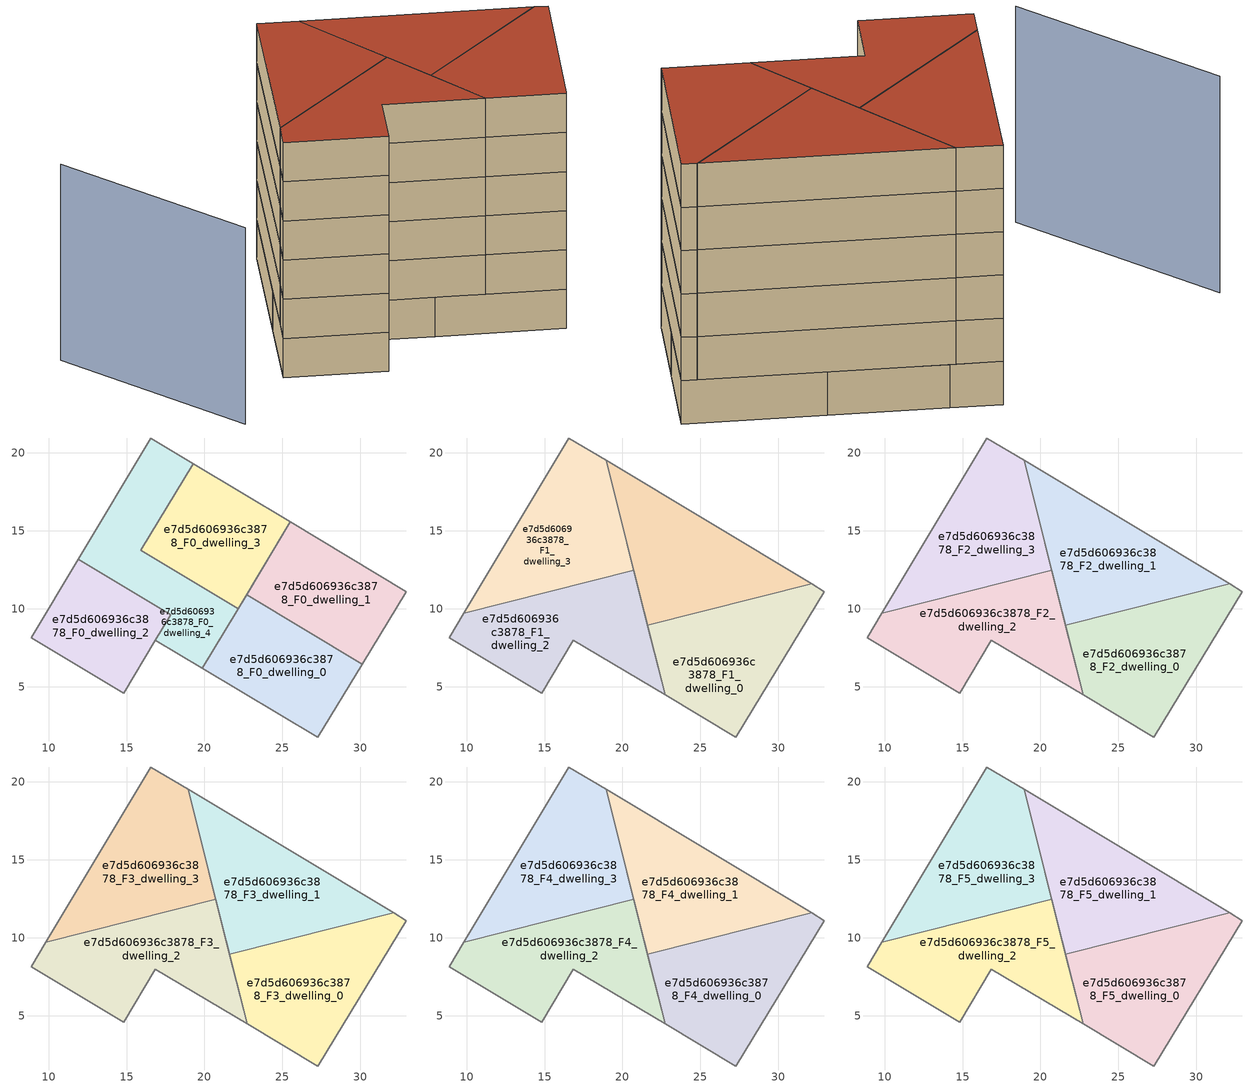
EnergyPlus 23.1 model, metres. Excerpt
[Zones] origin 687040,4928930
e7d5d606936c3878_F0_dwelling_0
 floor ground (EU_floor_Construction): 30.11,6.44 27.27,1.77 19.87,6.18 22.7,10.89 z0
 wall adiabatic (EU_wall_Construction): 22.7,10.89 19.87,6.18 27.27,1.77 30.11,6.44 z0:3
 wall to e7d5d606936c3878_F0_dwelling_1 (EU_wall_Construction): 30.11,6.44 22.7,10.89 z0:3
e7d5d606936c3878_F0_dwelling_1
 floor ground (EU_floor_Construction): 32.96,11.1 30.11,6.44 22.7,10.89 25.51,15.57 z0
 wall adiabatic (EU_wall_Construction): 30.11,6.44 32.96,11.1 25.51,15.57 22.7,10.89 z0:3
e7d5d606936c3878_F0_dwelling_2
 floor ground (EU_floor_Construction): 17.83,9.61 14.81,4.58 8.88,8.13 11.9,13.17 z0
 wall adiabatic (EU_wall_Construction): 17.83,9.61 11.9,13.17 8.88,8.13 14.81,4.58 16.84,7.98 z0:3
 wall to e7d5d606936c3878_F0_dwelling_4 (EU_wall_Construction): 16.85,7.98 17.83,9.61 z0:3
e7d5d606936c3878_F0_dwelling_3
 floor ground (EU_floor_Construction): 25.51,15.57 22.16,9.99 15.92,13.74 19.27,19.31 z0
 wall adiabatic (EU_wall_Construction): 22.16,9.99 25.51,15.57 19.27,19.31 z0:3
 wall to e7d5d606936c3878_F0_dwelling_4 (EU_wall_Construction): 19.27,19.31 15.92,13.74 22.16,9.99 z0:3
e7d5d606936c3878_F0_dwelling_4
 floor ground (EU_floor_Construction): 19.27,19.31 15.92,13.74 22.16,9.99 19.87,6.18 16.85,7.98 17.83,9.61 11.9,13.17 16.55,20.95 z0
 wall adiabatic (EU_wall_Construction): 19.27,19.31 16.55,20.95 11.9,13.17 17.83,9.61 / 16.85,7.98 19.87,6.18 22.16,9.99 z0:3
e7d5d606936c3878_F1_dwelling_0
 floor to e7d5d606936c3878_F0_dwelling_0 (EU_floor_Construction): 30.11,6.44 27.32,1.86 27.27,1.77 22.73,4.47 21.6,8.94 24.66,9.71 z3
 floor to e7d5d606936c3878_F0_dwelling_1 (EU_floor_Construction): 32.96,11.1 30.11,6.44 24.66,9.71 32.13,11.59 z3
 wall adiabatic (EU_wall_Construction): 21.6,8.94 22.73,4.47 27.27,1.77 27.32,1.86 32.96,11.1 32.13,11.59 z3:6
 wall to e7d5d606936c3878_F1_dwelling_1 (EU_wall_Construction): 32.13,11.59 21.6,8.94 z3:6
e7d5d606936c3878_F1_dwelling_1
 floor to e7d5d606936c3878_F0_dwelling_1 (EU_floor_Construction): 32.13,11.59 24.66,9.71 22.7,10.89 25.51,15.57 z3
 floor to e7d5d606936c3878_F0_dwelling_3 (EU_floor_Construction): 25.51,15.57 22.16,9.99 21.19,10.57 19.08,18.99 19.27,19.31 z3
 floor to e7d5d606936c3878_F0_dwelling_4 (EU_floor_Construction): 19.27,19.31 19.08,18.99 18.94,19.51 z3; 22.16,9.99 21.58,9.03 21.19,10.57 z3
 floor to e7d5d606936c3878_F0_dwelling_0 (EU_floor_Construction): 24.66,9.71 21.6,8.94 21.58,9.03 22.7,10.89 z3
 wall adiabatic (EU_wall_Construction): 32.13,11.59 18.94,19.51 21.6,8.94 z3:6
e7d5d606936c3878_F1_dwelling_2
 floor to e7d5d606936c3878_F0_dwelling_2 (EU_floor_Construction): 17.83,9.61 14.81,4.58 8.88,8.13 9.83,9.72 15.34,11.11 z3
 floor to e7d5d606936c3878_F0_dwelling_0 (EU_floor_Construction): 21.6,8.94 22.73,4.47 19.87,6.18 21.58,9.03 z3
 floor to e7d5d606936c3878_F0_dwelling_4 (EU_floor_Construction): 21.19,10.57 21.58,9.03 19.87,6.18 16.85,7.98 17.83,9.61 15.34,11.11 18.84,11.99 z3
 floor to e7d5d606936c3878_F0_dwelling_3 (EU_floor_Construction): 20.72,12.46 21.19,10.57 18.84,11.99 z3
 wall adiabatic (EU_wall_Construction): 9.83,9.72 8.88,8.13 14.81,4.58 16.85,7.98 22.73,4.47 20.72,12.46 z3:6
 wall to e7d5d606936c3878_F1_dwelling_3 (EU_wall_Construction): 20.72,12.46 9.83,9.72 z3:6
e7d5d606936c3878_F1_dwelling_3
 floor to e7d5d606936c3878_F0_dwelling_3 (EU_floor_Construction): 19.08,18.99 20.72,12.46 18.84,11.99 15.92,13.74 z3
 floor to e7d5d606936c3878_F0_dwelling_4 (EU_floor_Construction): 18.94,19.51 19.08,18.99 15.92,13.74 18.84,11.99 15.34,11.11 11.9,13.17 16.55,20.95 z3
 floor to e7d5d606936c3878_F0_dwelling_2 (EU_floor_Construction): 15.34,11.11 9.83,9.72 11.9,13.17 z3
 wall adiabatic (EU_wall_Construction): 20.72,12.46 18.94,19.51 16.55,20.95 9.83,9.72 z3:6
e7d5d606936c3878_F2_dwelling_0
 floor to e7d5d606936c3878_F1_dwelling_0 (EU_floor_Construction): 32.96,11.1 27.32,1.86 27.27,1.77 22.73,4.47 21.6,8.94 32.13,11.59 z6
 wall adiabatic (EU_wall_Construction): 21.6,8.94 22.73,4.47 27.27,1.77 27.32,1.86 32.96,11.1 32.13,11.59 z6:9
 wall to e7d5d606936c3878_F2_dwelling_1 (EU_wall_Construction): 32.13,11.59 21.6,8.94 z6:9
e7d5d606936c3878_F2_dwelling_1
 floor to e7d5d606936c3878_F1_dwelling_1 (EU_floor_Construction): 32.13,11.59 21.6,8.94 18.94,19.51 z6
 wall adiabatic (EU_wall_Construction): 32.13,11.59 18.94,19.51 21.6,8.94 z6:9
e7d5d606936c3878_F2_dwelling_2
 floor to e7d5d606936c3878_F1_dwelling_2 (EU_floor_Construction): 20.72,12.46 22.73,4.47 16.85,7.98 14.81,4.58 8.88,8.13 9.83,9.72 z6
 wall adiabatic (EU_wall_Construction): 9.83,9.72 8.88,8.13 14.81,4.58 16.85,7.98 22.73,4.47 20.72,12.46 z6:9
 wall to e7d5d606936c3878_F2_dwelling_3 (EU_wall_Construction): 20.72,12.46 9.83,9.72 z6:9
e7d5d606936c3878_F2_dwelling_3
 floor to e7d5d606936c3878_F1_dwelling_3 (EU_floor_Construction): 18.94,19.51 20.72,12.46 9.83,9.72 16.55,20.95 z6
 wall adiabatic (EU_wall_Construction): 20.72,12.46 18.94,19.51 16.55,20.95 9.83,9.72 z6:9
e7d5d606936c3878_F3_dwelling_0
 floor to e7d5d606936c3878_F2_dwelling_0 (EU_floor_Construction): 32.96,11.1 27.32,1.86 27.27,1.77 22.73,4.47 21.6,8.94 32.13,11.59 z9
 wall adiabatic (EU_wall_Construction): 21.6,8.94 22.73,4.47 27.27,1.77 27.32,1.86 32.96,11.1 32.13,11.59 z9:12
 wall to e7d5d606936c3878_F3_dwelling_1 (EU_wall_Construction): 32.13,11.59 21.6,8.94 z9:12
e7d5d606936c3878_F3_dwelling_1
 floor to e7d5d606936c3878_F2_dwelling_1 (EU_floor_Construction): 32.13,11.59 21.6,8.94 18.94,19.51 z9
 wall adiabatic (EU_wall_Construction): 32.13,11.59 18.94,19.51 21.6,8.94 z9:12
e7d5d606936c3878_F3_dwelling_2
 floor to e7d5d606936c3878_F2_dwelling_2 (EU_floor_Construction): 20.72,12.46 22.73,4.47 16.85,7.98 14.81,4.58 8.88,8.13 9.83,9.72 z9
 wall adiabatic (EU_wall_Construction): 9.83,9.72 8.88,8.13 14.81,4.58 16.85,7.98 22.73,4.47 20.72,12.46 z9:12
 wall to e7d5d606936c3878_F3_dwelling_3 (EU_wall_Construction): 20.72,12.46 9.83,9.72 z9:12
e7d5d606936c3878_F3_dwelling_3
 floor to e7d5d606936c3878_F2_dwelling_3 (EU_floor_Construction): 18.94,19.51 20.72,12.46 9.83,9.72 16.55,20.95 z9
 wall adiabatic (EU_wall_Construction): 20.72,12.46 18.94,19.51 16.55,20.95 9.83,9.72 z9:12
e7d5d606936c3878_F4_dwelling_0
 floor to e7d5d606936c3878_F3_dwelling_0 (EU_floor_Construction): 32.96,11.1 27.32,1.86 27.27,1.77 22.73,4.47 21.6,8.94 32.13,11.59 z12
 wall adiabatic (EU_wall_Construction): 21.6,8.94 22.73,4.47 27.27,1.77 27.32,1.86 32.96,11.1 32.13,11.59 z12:15
 wall to e7d5d606936c3878_F4_dwelling_1 (EU_wall_Construction): 32.13,11.59 21.6,8.94 z12:15
e7d5d606936c3878_F4_dwelling_1
 floor to e7d5d606936c3878_F3_dwelling_1 (EU_floor_Construction): 32.13,11.59 21.6,8.94 18.94,19.51 z12
 wall adiabatic (EU_wall_Construction): 32.13,11.59 18.94,19.51 21.6,8.94 z12:15
e7d5d606936c3878_F4_dwelling_2
 floor to e7d5d606936c3878_F3_dwelling_2 (EU_floor_Construction): 20.72,12.46 22.73,4.47 16.85,7.98 14.81,4.58 8.88,8.13 9.83,9.72 z12
 wall adiabatic (EU_wall_Construction): 9.83,9.72 8.88,8.13 14.81,4.58 16.85,7.98 22.73,4.47 20.72,12.46 z12:15
 wall to e7d5d606936c3878_F4_dwelling_3 (EU_wall_Construction): 20.72,12.46 9.83,9.72 z12:15
e7d5d606936c3878_F4_dwelling_3
 floor to e7d5d606936c3878_F3_dwelling_3 (EU_floor_Construction): 18.94,19.51 20.72,12.46 9.83,9.72 16.55,20.95 z12
 wall adiabatic (EU_wall_Construction): 20.72,12.46 18.94,19.51 16.55,20.95 9.83,9.72 z12:15
e7d5d606936c3878_F5_dwelling_0
 floor to e7d5d606936c3878_F4_dwelling_0 (EU_floor_Construction): 32.96,11.1 27.32,1.86 27.27,1.77 22.73,4.47 21.6,8.94 32.13,11.59 z15
 wall adiabatic (EU_wall_Construction): 21.6,8.94 22.73,4.47 27.27,1.77 27.32,1.86 32.96,11.1 32.13,11.59 z15:18
 wall to e7d5d606936c3878_F5_dwelling_1 (EU_wall_Construction): 32.13,11.59 21.6,8.94 z15:18
 roof outside (EU_roof_Construction): 27.32,1.86 32.96,11.1 32.13,11.59 21.6,8.94 22.73,4.47 27.27,1.77 z18
e7d5d606936c3878_F5_dwelling_1
 floor to e7d5d606936c3878_F4_dwelling_1 (EU_floor_Construction): 32.13,11.59 21.6,8.94 18.94,19.51 z15
 wall adiabatic (EU_wall_Construction): 32.13,11.59 18.94,19.51 21.6,8.94 z15:18
 roof outside (EU_roof_Construction): 32.13,11.59 18.94,19.51 21.6,8.94 z18
e7d5d606936c3878_F5_dwelling_2
 floor to e7d5d606936c3878_F4_dwelling_2 (EU_floor_Construction): 20.72,12.46 22.73,4.47 16.85,7.98 14.81,4.58 8.88,8.13 9.83,9.72 z15
 wall adiabatic (EU_wall_Construction): 9.83,9.72 8.88,8.13 14.81,4.58 16.85,7.98 22.73,4.47 20.72,12.46 z15:18
 wall to e7d5d606936c3878_F5_dwelling_3 (EU_wall_Construction): 20.72,12.46 9.83,9.72 z15:18
 roof outside (EU_roof_Construction): 22.73,4.47 20.72,12.46 9.83,9.72 8.88,8.13 14.81,4.58 16.85,7.98 z18
e7d5d606936c3878_F5_dwelling_3
 floor to e7d5d606936c3878_F4_dwelling_3 (EU_floor_Construction): 18.94,19.51 20.72,12.46 9.83,9.72 16.55,20.95 z15
 wall adiabatic (EU_wall_Construction): 20.72,12.46 18.94,19.51 16.55,20.95 9.83,9.72 z15:18
 roof outside (EU_roof_Construction): 20.72,12.46 18.94,19.51 16.55,20.95 9.83,9.72 z18
shading: -1.31,18.71 3.4,5.08 z0:15
[Building]
EU S2 Campaign: North Axis=0; Terrain=City; Solar Distribution=FullExterior
[Site:Location]
Bologna: Latitude=44.5; Longitude=11.25; Time Zone=1; Elevation=37
[SizingPeriod:WeatherFileDays]
AnnualSizingPeriod: Begin Month=1; Begin Day of Month=1; End Month=12; End Day of Month=31; Day of Week for Start Day=Monday; Use Weather File Daylight Saving Period=No; Use Weather File Rain and Snow Indicators=No
[MATERIAL]
EU_InternalMass_Material: Roughness=MediumRough; Thickness=0.1; Conductivity=1; Density=1800; Specific Heat=900; Thermal Absorptance=0.9; Solar Absorptance=0.7; Visible Absorptance=0.7
[MATERIAL:NOMASS] Roughness=MediumRough; Thermal Absorptance=0.9; Solar Absorptance=0.7; Visible Absorptance=0.7
Name | Thermal Resistance
EU_wall_NoMass | 0.905828
EU_roof_NoMass | 0.37593
EU_floor_NoMass | 0.67114
[CONSTRUCTION]
EU_wall_Construction: EU_wall_NoMass
EU_roof_Construction: EU_roof_NoMass
EU_floor_Construction: EU_floor_NoMass
EU_InternalMass_Construction: EU_InternalMass_Material
[ZONE] Type=1; Multiplier=1; Ceiling Height=autocalculate; Floor Area=autocalculate; Part of Total Floor Area=Yes
Name | Volume
e7d5d606936c3878_F0_dwelling_0 | 141.942
e7d5d606936c3878_F1_dwelling_0; e7d5d606936c3878_F2_dwelling_0; e7d5d606936c3878_F3_dwelling_0; e7d5d606936c3878_F4_dwelling_0; e7d5d606936c3878_F5_dwelling_0 | 177.403
e7d5d606936c3878_F0_dwelling_1 | 141.937
e7d5d606936c3878_F1_dwelling_1; e7d5d606936c3878_F2_dwelling_1; e7d5d606936c3878_F3_dwelling_1; e7d5d606936c3878_F4_dwelling_1; e7d5d606936c3878_F5_dwelling_1 | 177.412
e7d5d606936c3878_F0_dwelling_2 | 121.884
e7d5d606936c3878_F1_dwelling_2; e7d5d606936c3878_F2_dwelling_2; e7d5d606936c3878_F3_dwelling_2; e7d5d606936c3878_F4_dwelling_2; e7d5d606936c3878_F5_dwelling_2 | 177.415
e7d5d606936c3878_F0_dwelling_3 | 141.913
e7d5d606936c3878_F1_dwelling_3; e7d5d606936c3878_F2_dwelling_3; e7d5d606936c3878_F3_dwelling_3; e7d5d606936c3878_F4_dwelling_3; e7d5d606936c3878_F5_dwelling_3 | 177.424
e7d5d606936c3878_F0_dwelling_4 | 161.997
[INTERNALMASS] Construction=EU_InternalMass_Construction
Name | Zone or ZoneList | Surface Area
e7d5d606936c3878_F0_dwelling_0_EU_InternalMass | e7d5d606936c3878_F0_dwelling_0 | 47.3126
e7d5d606936c3878_F0_dwelling_1_EU_InternalMass | e7d5d606936c3878_F0_dwelling_1 | 47.3135
e7d5d606936c3878_F0_dwelling_2_EU_InternalMass | e7d5d606936c3878_F0_dwelling_2 | 40.6272
e7d5d606936c3878_F0_dwelling_3_EU_InternalMass | e7d5d606936c3878_F0_dwelling_3 | 47.3075
e7d5d606936c3878_F0_dwelling_4_EU_InternalMass | e7d5d606936c3878_F0_dwelling_4 | 53.9993
e7d5d606936c3878_F1_dwelling_0_EU_InternalMass | e7d5d606936c3878_F1_dwelling_0 | 59.1337
e7d5d606936c3878_F1_dwelling_1_EU_InternalMass | e7d5d606936c3878_F1_dwelling_1 | 59.1386
e7d5d606936c3878_F1_dwelling_2_EU_InternalMass | e7d5d606936c3878_F1_dwelling_2 | 59.1374
e7d5d606936c3878_F1_dwelling_3_EU_InternalMass | e7d5d606936c3878_F1_dwelling_3 | 59.1416
e7d5d606936c3878_F2_dwelling_0_EU_InternalMass | e7d5d606936c3878_F2_dwelling_0 | 59.1337
e7d5d606936c3878_F2_dwelling_1_EU_InternalMass | e7d5d606936c3878_F2_dwelling_1 | 59.1386
e7d5d606936c3878_F2_dwelling_2_EU_InternalMass | e7d5d606936c3878_F2_dwelling_2 | 59.1374
e7d5d606936c3878_F2_dwelling_3_EU_InternalMass | e7d5d606936c3878_F2_dwelling_3 | 59.1416
e7d5d606936c3878_F3_dwelling_0_EU_InternalMass | e7d5d606936c3878_F3_dwelling_0 | 59.1337
e7d5d606936c3878_F3_dwelling_1_EU_InternalMass | e7d5d606936c3878_F3_dwelling_1 | 59.1386
e7d5d606936c3878_F3_dwelling_2_EU_InternalMass | e7d5d606936c3878_F3_dwelling_2 | 59.1374
e7d5d606936c3878_F3_dwelling_3_EU_InternalMass | e7d5d606936c3878_F3_dwelling_3 | 59.1416
e7d5d606936c3878_F4_dwelling_0_EU_InternalMass | e7d5d606936c3878_F4_dwelling_0 | 59.1337
e7d5d606936c3878_F4_dwelling_1_EU_InternalMass | e7d5d606936c3878_F4_dwelling_1 | 59.1386
e7d5d606936c3878_F4_dwelling_2_EU_InternalMass | e7d5d606936c3878_F4_dwelling_2 | 59.1374
e7d5d606936c3878_F4_dwelling_3_EU_InternalMass | e7d5d606936c3878_F4_dwelling_3 | 59.1416
e7d5d606936c3878_F5_dwelling_0_EU_InternalMass | e7d5d606936c3878_F5_dwelling_0 | 59.1337
e7d5d606936c3878_F5_dwelling_1_EU_InternalMass | e7d5d606936c3878_F5_dwelling_1 | 59.1386
e7d5d606936c3878_F5_dwelling_2_EU_InternalMass | e7d5d606936c3878_F5_dwelling_2 | 59.1374
e7d5d606936c3878_F5_dwelling_3_EU_InternalMass | e7d5d606936c3878_F5_dwelling_3 | 59.1416
[OTHEREQUIPMENT] Fuel Type=Electricity; Design Level Calculation Method=Watts/Area; Power per Zone Floor Area=1; Fraction Latent=0; Fraction Radiant=0; Fraction Lost=0; Carbon Dioxide Generation Rate=0; EndUse Subcategory=EU_Step8_InternalGains
Name | Zone or ZoneList or Space or SpaceList | Schedule
EU_Step8_InternalGain_e7d5d606936c3878_F0_dwelling_0_f000 | e7d5d606936c3878_F0_dwelling_0 | EU_Step8_GainSchedule_e7d5d606936c3878_F0_dwelling_0_f000
EU_Step8_InternalGain_e7d5d606936c3878_F0_dwelling_1_f000 | e7d5d606936c3878_F0_dwelling_1 | EU_Step8_GainSchedule_e7d5d606936c3878_F0_dwelling_1_f000
EU_Step8_InternalGain_e7d5d606936c3878_F0_dwelling_2_f000 | e7d5d606936c3878_F0_dwelling_2 | EU_Step8_GainSchedule_e7d5d606936c3878_F0_dwelling_2_f000
EU_Step8_InternalGain_e7d5d606936c3878_F0_dwelling_3_f000 | e7d5d606936c3878_F0_dwelling_3 | EU_Step8_GainSchedule_e7d5d606936c3878_F0_dwelling_3_f000
EU_Step8_InternalGain_e7d5d606936c3878_F0_dwelling_4_f000 | e7d5d606936c3878_F0_dwelling_4 | EU_Step8_GainSchedule_e7d5d606936c3878_F0_dwelling_4_f000
EU_Step8_InternalGain_e7d5d606936c3878_F1_dwelling_0_f000 | e7d5d606936c3878_F1_dwelling_0 | EU_Step8_GainSchedule_e7d5d606936c3878_F1_dwelling_0_f000
EU_Step8_InternalGain_e7d5d606936c3878_F1_dwelling_1_f000 | e7d5d606936c3878_F1_dwelling_1 | EU_Step8_GainSchedule_e7d5d606936c3878_F1_dwelling_1_f000
EU_Step8_InternalGain_e7d5d606936c3878_F1_dwelling_2_f000 | e7d5d606936c3878_F1_dwelling_2 | EU_Step8_GainSchedule_e7d5d606936c3878_F1_dwelling_2_f000
EU_Step8_InternalGain_e7d5d606936c3878_F1_dwelling_3_f000 | e7d5d606936c3878_F1_dwelling_3 | EU_Step8_GainSchedule_e7d5d606936c3878_F1_dwelling_3_f000
EU_Step8_InternalGain_e7d5d606936c3878_F2_dwelling_0_f000 | e7d5d606936c3878_F2_dwelling_0 | EU_Step8_GainSchedule_e7d5d606936c3878_F2_dwelling_0_f000
EU_Step8_InternalGain_e7d5d606936c3878_F2_dwelling_1_f000 | e7d5d606936c3878_F2_dwelling_1 | EU_Step8_GainSchedule_e7d5d606936c3878_F2_dwelling_1_f000
EU_Step8_InternalGain_e7d5d606936c3878_F2_dwelling_2_f000 | e7d5d606936c3878_F2_dwelling_2 | EU_Step8_GainSchedule_e7d5d606936c3878_F2_dwelling_2_f000
EU_Step8_InternalGain_e7d5d606936c3878_F2_dwelling_3_f000 | e7d5d606936c3878_F2_dwelling_3 | EU_Step8_GainSchedule_e7d5d606936c3878_F2_dwelling_3_f000
EU_Step8_InternalGain_e7d5d606936c3878_F3_dwelling_0_f000 | e7d5d606936c3878_F3_dwelling_0 | EU_Step8_GainSchedule_e7d5d606936c3878_F3_dwelling_0_f000
EU_Step8_InternalGain_e7d5d606936c3878_F3_dwelling_1_f000 | e7d5d606936c3878_F3_dwelling_1 | EU_Step8_GainSchedule_e7d5d606936c3878_F3_dwelling_1_f000
EU_Step8_InternalGain_e7d5d606936c3878_F3_dwelling_2_f000 | e7d5d606936c3878_F3_dwelling_2 | EU_Step8_GainSchedule_e7d5d606936c3878_F3_dwelling_2_f000
EU_Step8_InternalGain_e7d5d606936c3878_F3_dwelling_3_f000 | e7d5d606936c3878_F3_dwelling_3 | EU_Step8_GainSchedule_e7d5d606936c3878_F3_dwelling_3_f000
EU_Step8_InternalGain_e7d5d606936c3878_F4_dwelling_0_f000 | e7d5d606936c3878_F4_dwelling_0 | EU_Step8_GainSchedule_e7d5d606936c3878_F4_dwelling_0_f000
EU_Step8_InternalGain_e7d5d606936c3878_F4_dwelling_1_f000 | e7d5d606936c3878_F4_dwelling_1 | EU_Step8_GainSchedule_e7d5d606936c3878_F4_dwelling_1_f000
EU_Step8_InternalGain_e7d5d606936c3878_F4_dwelling_2_f000 | e7d5d606936c3878_F4_dwelling_2 | EU_Step8_GainSchedule_e7d5d606936c3878_F4_dwelling_2_f000
EU_Step8_InternalGain_e7d5d606936c3878_F4_dwelling_3_f000 | e7d5d606936c3878_F4_dwelling_3 | EU_Step8_GainSchedule_e7d5d606936c3878_F4_dwelling_3_f000
EU_Step8_InternalGain_e7d5d606936c3878_F5_dwelling_0_f000 | e7d5d606936c3878_F5_dwelling_0 | EU_Step8_GainSchedule_e7d5d606936c3878_F5_dwelling_0_f000
EU_Step8_InternalGain_e7d5d606936c3878_F5_dwelling_1_f000 | e7d5d606936c3878_F5_dwelling_1 | EU_Step8_GainSchedule_e7d5d606936c3878_F5_dwelling_1_f000
EU_Step8_InternalGain_e7d5d606936c3878_F5_dwelling_2_f000 | e7d5d606936c3878_F5_dwelling_2 | EU_Step8_GainSchedule_e7d5d606936c3878_F5_dwelling_2_f000
EU_Step8_InternalGain_e7d5d606936c3878_F5_dwelling_3_f000 | e7d5d606936c3878_F5_dwelling_3 | EU_Step8_GainSchedule_e7d5d606936c3878_F5_dwelling_3_f000
[ZONEVENTILATION:DESIGNFLOWRATE] Schedule=EU_AlwaysOn; Design Flow Rate Calculation Method=AirChanges/Hour; Air Changes per Hour=0.73129; Ventilation Type=Natural; Fan Pressure Rise=0; Fan Total Efficiency=1; Constant Term Coefficient=1; Temperature Term Coefficient=0; Velocity Term Coefficient=0; Velocity Squared Term Coefficient=0; Minimum Indoor Temperature=-100; Maximum Indoor Temperature=100; Delta Temperature=-100; Minimum Outdoor Temperature=-100; Maximum Outdoor Temperature=100; Maximum Wind Speed=40
Name | Zone or ZoneList or Space or SpaceList
EU_ConstantAir_e7d5d606936c3878_F0_dwelling_0 | e7d5d606936c3878_F0_dwelling_0
EU_ConstantAir_e7d5d606936c3878_F0_dwelling_1 | e7d5d606936c3878_F0_dwelling_1
EU_ConstantAir_e7d5d606936c3878_F0_dwelling_2 | e7d5d606936c3878_F0_dwelling_2
EU_ConstantAir_e7d5d606936c3878_F0_dwelling_3 | e7d5d606936c3878_F0_dwelling_3
EU_ConstantAir_e7d5d606936c3878_F0_dwelling_4 | e7d5d606936c3878_F0_dwelling_4
EU_ConstantAir_e7d5d606936c3878_F1_dwelling_0 | e7d5d606936c3878_F1_dwelling_0
EU_ConstantAir_e7d5d606936c3878_F1_dwelling_1 | e7d5d606936c3878_F1_dwelling_1
EU_ConstantAir_e7d5d606936c3878_F1_dwelling_2 | e7d5d606936c3878_F1_dwelling_2
EU_ConstantAir_e7d5d606936c3878_F1_dwelling_3 | e7d5d606936c3878_F1_dwelling_3
EU_ConstantAir_e7d5d606936c3878_F2_dwelling_0 | e7d5d606936c3878_F2_dwelling_0
EU_ConstantAir_e7d5d606936c3878_F2_dwelling_1 | e7d5d606936c3878_F2_dwelling_1
EU_ConstantAir_e7d5d606936c3878_F2_dwelling_2 | e7d5d606936c3878_F2_dwelling_2
EU_ConstantAir_e7d5d606936c3878_F2_dwelling_3 | e7d5d606936c3878_F2_dwelling_3
EU_ConstantAir_e7d5d606936c3878_F3_dwelling_0 | e7d5d606936c3878_F3_dwelling_0
EU_ConstantAir_e7d5d606936c3878_F3_dwelling_1 | e7d5d606936c3878_F3_dwelling_1
EU_ConstantAir_e7d5d606936c3878_F3_dwelling_2 | e7d5d606936c3878_F3_dwelling_2
EU_ConstantAir_e7d5d606936c3878_F3_dwelling_3 | e7d5d606936c3878_F3_dwelling_3
EU_ConstantAir_e7d5d606936c3878_F4_dwelling_0 | e7d5d606936c3878_F4_dwelling_0
EU_ConstantAir_e7d5d606936c3878_F4_dwelling_1 | e7d5d606936c3878_F4_dwelling_1
EU_ConstantAir_e7d5d606936c3878_F4_dwelling_2 | e7d5d606936c3878_F4_dwelling_2
EU_ConstantAir_e7d5d606936c3878_F4_dwelling_3 | e7d5d606936c3878_F4_dwelling_3
EU_ConstantAir_e7d5d606936c3878_F5_dwelling_0 | e7d5d606936c3878_F5_dwelling_0
EU_ConstantAir_e7d5d606936c3878_F5_dwelling_1 | e7d5d606936c3878_F5_dwelling_1
EU_ConstantAir_e7d5d606936c3878_F5_dwelling_2 | e7d5d606936c3878_F5_dwelling_2
EU_ConstantAir_e7d5d606936c3878_F5_dwelling_3 | e7d5d606936c3878_F5_dwelling_3
[HVACTEMPLATE:THERMOSTAT] Constant Heating Setpoint=20; Constant Cooling Setpoint=50
EU_HeatOnly_e7d5d606936c3878_F0_dwelling_0; EU_HeatOnly_e7d5d606936c3878_F0_dwelling_1; EU_HeatOnly_e7d5d606936c3878_F0_dwelling_2; EU_HeatOnly_e7d5d606936c3878_F0_dwelling_3; EU_HeatOnly_e7d5d606936c3878_F0_dwelling_4; EU_HeatOnly_e7d5d606936c3878_F1_dwelling_0; EU_HeatOnly_e7d5d606936c3878_F1_dwelling_1; EU_HeatOnly_e7d5d606936c3878_F1_dwelling_2; EU_HeatOnly_e7d5d606936c3878_F1_dwelling_3; EU_HeatOnly_e7d5d606936c3878_F2_dwelling_0; EU_HeatOnly_e7d5d606936c3878_F2_dwelling_1; EU_HeatOnly_e7d5d606936c3878_F2_dwelling_2; EU_HeatOnly_e7d5d606936c3878_F2_dwelling_3; EU_HeatOnly_e7d5d606936c3878_F3_dwelling_0; EU_HeatOnly_e7d5d606936c3878_F3_dwelling_1; EU_HeatOnly_e7d5d606936c3878_F3_dwelling_2; EU_HeatOnly_e7d5d606936c3878_F3_dwelling_3; EU_HeatOnly_e7d5d606936c3878_F4_dwelling_0; EU_HeatOnly_e7d5d606936c3878_F4_dwelling_1; EU_HeatOnly_e7d5d606936c3878_F4_dwelling_2; EU_HeatOnly_e7d5d606936c3878_F4_dwelling_3; EU_HeatOnly_e7d5d606936c3878_F5_dwelling_0; EU_HeatOnly_e7d5d606936c3878_F5_dwelling_1; EU_HeatOnly_e7d5d606936c3878_F5_dwelling_2; EU_HeatOnly_e7d5d606936c3878_F5_dwelling_3
[HVACTEMPLATE:ZONE:IDEALLOADSAIRSYSTEM] System Availability Schedule=EU_AlwaysOn; Maximum Heating Supply Air Temperature=50; Minimum Cooling Supply Air Temperature=13; Maximum Heating Supply Air Humidity Ratio=0.0156; Minimum Cooling Supply Air Humidity Ratio=0.0077; Heating Limit=NoLimit; Cooling Limit=NoLimit; Heating Availability Schedule=EU_AlwaysOn; Cooling Availability Schedule=EU_CoolingOff; Dehumidification Control Type=ConstantSensibleHeatRatio; Cooling Sensible Heat Ratio=0.7; Dehumidification Setpoint=60; Humidification Control Type=None; Humidification Setpoint=30; Outdoor Air Method=None; Outdoor Air Flow Rate per Person=0.00944; Outdoor Air Flow Rate per Zone Floor Area=0; Outdoor Air Flow Rate per Zone=0; Demand Controlled Ventilation Type=None; Outdoor Air Economizer Type=NoEconomizer; Heat Recovery Type=None; Sensible Heat Recovery Effectiveness=0.7; Latent Heat Recovery Effectiveness=0.65
Name | Template Thermostat
e7d5d606936c3878_F0_dwelling_0 | EU_HeatOnly_e7d5d606936c3878_F0_dwelling_0
e7d5d606936c3878_F0_dwelling_1 | EU_HeatOnly_e7d5d606936c3878_F0_dwelling_1
e7d5d606936c3878_F0_dwelling_2 | EU_HeatOnly_e7d5d606936c3878_F0_dwelling_2
e7d5d606936c3878_F0_dwelling_3 | EU_HeatOnly_e7d5d606936c3878_F0_dwelling_3
e7d5d606936c3878_F0_dwelling_4 | EU_HeatOnly_e7d5d606936c3878_F0_dwelling_4
e7d5d606936c3878_F1_dwelling_0 | EU_HeatOnly_e7d5d606936c3878_F1_dwelling_0
e7d5d606936c3878_F1_dwelling_1 | EU_HeatOnly_e7d5d606936c3878_F1_dwelling_1
e7d5d606936c3878_F1_dwelling_2 | EU_HeatOnly_e7d5d606936c3878_F1_dwelling_2
e7d5d606936c3878_F1_dwelling_3 | EU_HeatOnly_e7d5d606936c3878_F1_dwelling_3
e7d5d606936c3878_F2_dwelling_0 | EU_HeatOnly_e7d5d606936c3878_F2_dwelling_0
e7d5d606936c3878_F2_dwelling_1 | EU_HeatOnly_e7d5d606936c3878_F2_dwelling_1
e7d5d606936c3878_F2_dwelling_2 | EU_HeatOnly_e7d5d606936c3878_F2_dwelling_2
e7d5d606936c3878_F2_dwelling_3 | EU_HeatOnly_e7d5d606936c3878_F2_dwelling_3
e7d5d606936c3878_F3_dwelling_0 | EU_HeatOnly_e7d5d606936c3878_F3_dwelling_0
e7d5d606936c3878_F3_dwelling_1 | EU_HeatOnly_e7d5d606936c3878_F3_dwelling_1
e7d5d606936c3878_F3_dwelling_2 | EU_HeatOnly_e7d5d606936c3878_F3_dwelling_2
e7d5d606936c3878_F3_dwelling_3 | EU_HeatOnly_e7d5d606936c3878_F3_dwelling_3
e7d5d606936c3878_F4_dwelling_0 | EU_HeatOnly_e7d5d606936c3878_F4_dwelling_0
e7d5d606936c3878_F4_dwelling_1 | EU_HeatOnly_e7d5d606936c3878_F4_dwelling_1
e7d5d606936c3878_F4_dwelling_2 | EU_HeatOnly_e7d5d606936c3878_F4_dwelling_2
e7d5d606936c3878_F4_dwelling_3 | EU_HeatOnly_e7d5d606936c3878_F4_dwelling_3
e7d5d606936c3878_F5_dwelling_0 | EU_HeatOnly_e7d5d606936c3878_F5_dwelling_0
e7d5d606936c3878_F5_dwelling_1 | EU_HeatOnly_e7d5d606936c3878_F5_dwelling_1
e7d5d606936c3878_F5_dwelling_2 | EU_HeatOnly_e7d5d606936c3878_F5_dwelling_2
e7d5d606936c3878_F5_dwelling_3 | EU_HeatOnly_e7d5d606936c3878_F5_dwelling_3
[SIZING:ZONE] Zone Cooling Design Supply Air Temperature Input Method=SupplyAirTemperature; Zone Cooling Design Supply Air Temperature=13; Zone Heating Design Supply Air Temperature Input Method=SupplyAirTemperature; Zone Heating Design Supply Air Temperature=50; Zone Cooling Design Supply Air Humidity Ratio=0.008; Zone Heating Design Supply Air Humidity Ratio=0.008; Cooling Design Air Flow Method=DesignDay; Cooling Design Air Flow Rate=0; Cooling Minimum Air Flow per Zone Floor Area=0.000762; Cooling Minimum Air Flow=0; Cooling Minimum Air Flow Fraction=0.2; Heating Design Air Flow Method=DesignDay; Heating Design Air Flow Rate=0; Heating Maximum Air Flow per Zone Floor Area=0.002032; Heating Maximum Air Flow=0.141576; Heating Maximum Air Flow Fraction=0.3; Account for Dedicated Outdoor Air System=No; Dedicated Outdoor Air System Control Strategy=NeutralSupplyAir; Dedicated Outdoor Air Low Setpoint Temperature for Design=autosize; Dedicated Outdoor Air High Setpoint Temperature for Design=autosize; Zone Load Sizing Method=Sensible Load Only No Latent Load; Zone Latent Cooling Design Supply Air Humidity Ratio Input Method=HumidityRatioDifference; Zone Cooling Design Supply Air Humidity Ratio Difference=0.005; Zone Latent Heating Design Supply Air Humidity Ratio Input Method=HumidityRatioDifference; Zone Humidification Design Supply Air Humidity Ratio Difference=0.005
e7d5d606936c3878_F0_dwelling_0; e7d5d606936c3878_F0_dwelling_1; e7d5d606936c3878_F0_dwelling_2; e7d5d606936c3878_F0_dwelling_3; e7d5d606936c3878_F0_dwelling_4; e7d5d606936c3878_F1_dwelling_0; e7d5d606936c3878_F1_dwelling_1; e7d5d606936c3878_F1_dwelling_2; e7d5d606936c3878_F1_dwelling_3; e7d5d606936c3878_F2_dwelling_0; e7d5d606936c3878_F2_dwelling_1; e7d5d606936c3878_F2_dwelling_2; e7d5d606936c3878_F2_dwelling_3; e7d5d606936c3878_F3_dwelling_0; e7d5d606936c3878_F3_dwelling_1; e7d5d606936c3878_F3_dwelling_2; e7d5d606936c3878_F3_dwelling_3; e7d5d606936c3878_F4_dwelling_0; e7d5d606936c3878_F4_dwelling_1; e7d5d606936c3878_F4_dwelling_2; e7d5d606936c3878_F4_dwelling_3; e7d5d606936c3878_F5_dwelling_0; e7d5d606936c3878_F5_dwelling_1; e7d5d606936c3878_F5_dwelling_2; e7d5d606936c3878_F5_dwelling_3
[SCHEDULE:CONSTANT]
Name | Hourly Value
EU_AlwaysOn | 1
EU_CoolingOff | 0
[SCHEDULE:FILE] Column Number=1; Rows to Skip at Top=0; Number of Hours of Data=8760; Column Separator=Comma; Interpolate to Timestep=No; Minutes per Item=60; Adjust Schedule for Daylight Savings=Yes
Name | File
EU_Step8_GainSchedule_e7d5d606936c3878_F0_dwelling_0_f000 | ../../schedules/e7d5d606936c3878/e7d5d606936c3878_F0_dwelling_0_f000_gain.csv
EU_Step8_GainSchedule_e7d5d606936c3878_F0_dwelling_1_f000 | ../../schedules/e7d5d606936c3878/e7d5d606936c3878_F0_dwelling_1_f000_gain.csv
EU_Step8_GainSchedule_e7d5d606936c3878_F0_dwelling_2_f000 | ../../schedules/e7d5d606936c3878/e7d5d606936c3878_F0_dwelling_2_f000_gain.csv
EU_Step8_GainSchedule_e7d5d606936c3878_F0_dwelling_3_f000 | ../../schedules/e7d5d606936c3878/e7d5d606936c3878_F0_dwelling_3_f000_gain.csv
EU_Step8_GainSchedule_e7d5d606936c3878_F0_dwelling_4_f000 | ../../schedules/e7d5d606936c3878/e7d5d606936c3878_F0_dwelling_4_f000_gain.csv
EU_Step8_GainSchedule_e7d5d606936c3878_F1_dwelling_0_f000 | ../../schedules/e7d5d606936c3878/e7d5d606936c3878_F1_dwelling_0_f000_gain.csv
EU_Step8_GainSchedule_e7d5d606936c3878_F1_dwelling_1_f000 | ../../schedules/e7d5d606936c3878/e7d5d606936c3878_F1_dwelling_1_f000_gain.csv
EU_Step8_GainSchedule_e7d5d606936c3878_F1_dwelling_2_f000 | ../../schedules/e7d5d606936c3878/e7d5d606936c3878_F1_dwelling_2_f000_gain.csv
EU_Step8_GainSchedule_e7d5d606936c3878_F1_dwelling_3_f000 | ../../schedules/e7d5d606936c3878/e7d5d606936c3878_F1_dwelling_3_f000_gain.csv
EU_Step8_GainSchedule_e7d5d606936c3878_F2_dwelling_0_f000 | ../../schedules/e7d5d606936c3878/e7d5d606936c3878_F2_dwelling_0_f000_gain.csv
EU_Step8_GainSchedule_e7d5d606936c3878_F2_dwelling_1_f000 | ../../schedules/e7d5d606936c3878/e7d5d606936c3878_F2_dwelling_1_f000_gain.csv
EU_Step8_GainSchedule_e7d5d606936c3878_F2_dwelling_2_f000 | ../../schedules/e7d5d606936c3878/e7d5d606936c3878_F2_dwelling_2_f000_gain.csv
EU_Step8_GainSchedule_e7d5d606936c3878_F2_dwelling_3_f000 | ../../schedules/e7d5d606936c3878/e7d5d606936c3878_F2_dwelling_3_f000_gain.csv
EU_Step8_GainSchedule_e7d5d606936c3878_F3_dwelling_0_f000 | ../../schedules/e7d5d606936c3878/e7d5d606936c3878_F3_dwelling_0_f000_gain.csv
EU_Step8_GainSchedule_e7d5d606936c3878_F3_dwelling_1_f000 | ../../schedules/e7d5d606936c3878/e7d5d606936c3878_F3_dwelling_1_f000_gain.csv
EU_Step8_GainSchedule_e7d5d606936c3878_F3_dwelling_2_f000 | ../../schedules/e7d5d606936c3878/e7d5d606936c3878_F3_dwelling_2_f000_gain.csv
EU_Step8_GainSchedule_e7d5d606936c3878_F3_dwelling_3_f000 | ../../schedules/e7d5d606936c3878/e7d5d606936c3878_F3_dwelling_3_f000_gain.csv
EU_Step8_GainSchedule_e7d5d606936c3878_F4_dwelling_0_f000 | ../../schedules/e7d5d606936c3878/e7d5d606936c3878_F4_dwelling_0_f000_gain.csv
EU_Step8_GainSchedule_e7d5d606936c3878_F4_dwelling_1_f000 | ../../schedules/e7d5d606936c3878/e7d5d606936c3878_F4_dwelling_1_f000_gain.csv
EU_Step8_GainSchedule_e7d5d606936c3878_F4_dwelling_2_f000 | ../../schedules/e7d5d606936c3878/e7d5d606936c3878_F4_dwelling_2_f000_gain.csv
EU_Step8_GainSchedule_e7d5d606936c3878_F4_dwelling_3_f000 | ../../schedules/e7d5d606936c3878/e7d5d606936c3878_F4_dwelling_3_f000_gain.csv
EU_Step8_GainSchedule_e7d5d606936c3878_F5_dwelling_0_f000 | ../../schedules/e7d5d606936c3878/e7d5d606936c3878_F5_dwelling_0_f000_gain.csv
EU_Step8_GainSchedule_e7d5d606936c3878_F5_dwelling_1_f000 | ../../schedules/e7d5d606936c3878/e7d5d606936c3878_F5_dwelling_1_f000_gain.csv
EU_Step8_GainSchedule_e7d5d606936c3878_F5_dwelling_2_f000 | ../../schedules/e7d5d606936c3878/e7d5d606936c3878_F5_dwelling_2_f000_gain.csv
EU_Step8_GainSchedule_e7d5d606936c3878_F5_dwelling_3_f000 | ../../schedules/e7d5d606936c3878/e7d5d606936c3878_F5_dwelling_3_f000_gain.csv
